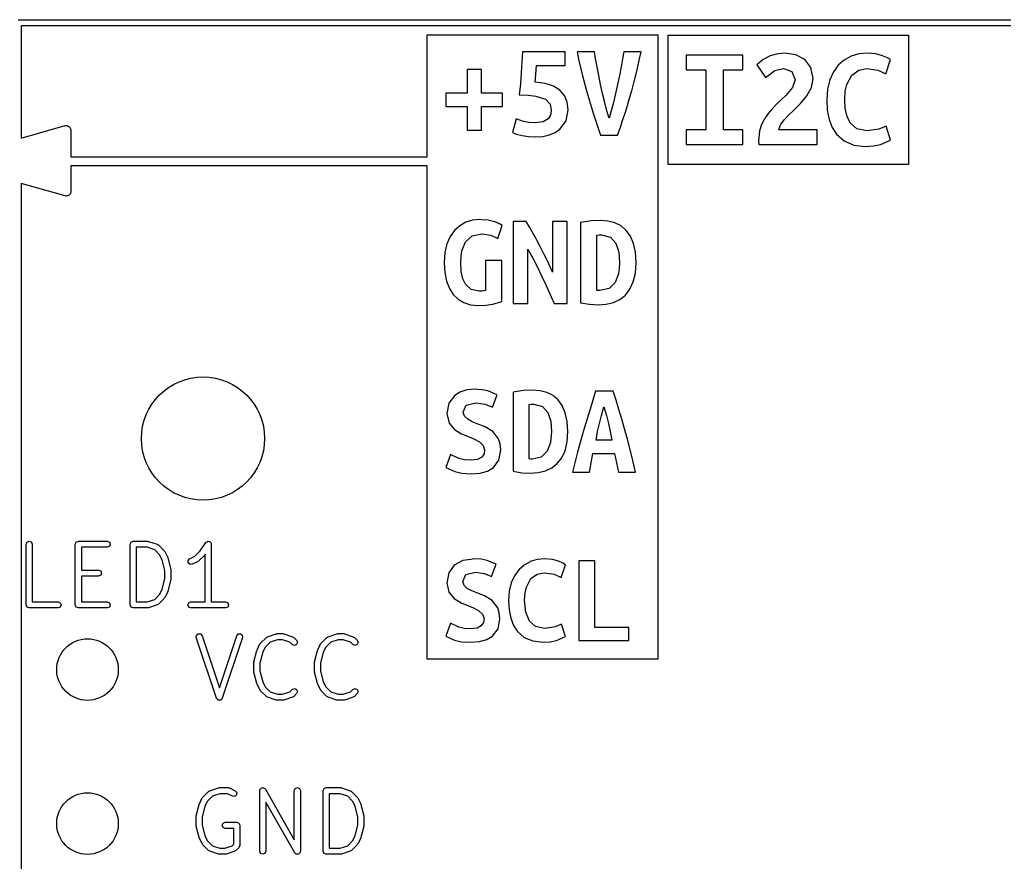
# Model space of a CAD drawing. Extents: x 51 to 109, y -109 to -51.2.
# Drawn here: x 64.29 to 80.52, y -90.81 to -76.91 of the extents above; entities that cross this region are included whole.
import ezdxf

# ---------------------------------------------------------------- set-up
doc = ezdxf.new("R2010")
doc.units = 0
doc.layers.add('BLACK', color=7, linetype='CONTINUOUS')

msp = doc.modelspace()

# ---------------------------------------------------------------- linework, layer by layer
at = {"layer": 'BLACK', "linetype": 'CONTINUOUS'}
for p, q in [((64.262, -76.912), (95.758, -76.912)), ((64.312, -77.012), (64.312, -78.8654)), ((94.7213, -77.012), (64.312, -77.012)), ((71.0082, -79.173), (71.0082, -77.1633)), ((71.0082, -77.1633), (71.286, -77.1633)), ((71.286, -77.1633), (74.534, -77.1633)), ((74.534, -77.1633), (74.8118, -77.1633)), ((74.8118, -77.1633), (74.8118, -87.4567)), ((74.9796, -79.2988), (74.9796, -77.1652)), ((74.9796, -77.1652), (75.2773, -77.1652)), ((75.2773, -77.1652), (78.6467, -77.1652)), ((78.6467, -77.1652), (78.9444, -77.1652)), ((78.9444, -77.1652), (78.9444, -79.2988)), ((72.5782, -77.4411), (72.5698, -77.6109)), ((73.2805, -77.4411), (72.5782, -77.4411)), ((73.2805, -77.6678), (73.2805, -77.4411)), ((73.7672, -77.4411), (73.4783, -77.4411)), ((73.4783, -77.4411), (73.5039, -77.5656)), ((73.7839, -77.5564), (73.7672, -77.4411)), ((74.2473, -77.4411), (74.2273, -77.5567)), ((74.534, -77.4411), (74.2473, -77.4411)), ((74.5043, -77.5823), (74.534, -77.4411)), ((73.5039, -77.5656), (73.5405, -77.7212)), ((73.8072, -77.6889), (73.7839, -77.5564)), ((74.2273, -77.5567), (74.2028, -77.69)), ((74.4684, -77.7389), (74.5043, -77.5823)), ((76.2131, -77.4962), (75.2773, -77.4962)), ((75.2773, -77.4962), (75.2773, -77.7391)), ((76.2131, -77.7391), (76.2131, -77.4962)), ((76.5444, -77.5712), (76.4417, -77.6581)), ((76.662, -77.5105), (76.5444, -77.5712)), ((76.7867, -77.4748), (76.662, -77.5105)), ((76.9108, -77.4629), (76.7867, -77.4748)), ((77.0846, -77.489), (76.9108, -77.4629)), ((77.2323, -77.5676), (77.0846, -77.489)), ((77.3347, -77.6998), (77.2323, -77.5676)), ((77.8812, -77.5772), (77.7835, -77.6641)), ((77.9955, -77.5141), (77.8812, -77.5772)), ((78.1238, -77.4757), (77.9955, -77.5141)), ((78.2634, -77.4629), (78.1238, -77.4757)), ((78.405, -77.476), (78.2634, -77.4629)), ((78.5158, -77.5057), (78.405, -77.476)), ((78.5955, -77.5414), (78.5158, -77.5057)), ((78.5682, -77.8034), (78.6444, -77.57)), ((78.6444, -77.57), (78.5955, -77.5414)), ((71.9003, -77.7345), (71.6647, -77.7345)), ((71.6647, -77.7345), (71.6647, -78.1212)), ((71.9003, -78.1212), (71.9003, -77.7345)), ((72.5698, -77.6109), (72.5582, -77.7867)), ((72.796, -77.8167), (72.8071, -77.6678)), ((72.8071, -77.6678), (73.2805, -77.6678)), ((73.5405, -77.7212), (73.5699, -77.8376)), ((73.8353, -77.8323), (73.8072, -77.6889)), ((74.2028, -77.69), (74.175, -77.8342)), ((74.4267, -77.9076), (74.4684, -77.7389)), ((75.2773, -77.7391), (75.5987, -77.7391)), ((75.5987, -77.7391), (75.5987, -78.7273)), ((75.894, -78.7273), (75.894, -77.7391)), ((75.894, -77.7391), (76.2131, -77.7391)), ((76.4417, -77.6581), (76.587, -77.8629)), ((76.587, -77.8629), (76.737, -77.751)), ((76.737, -77.751), (76.8822, -77.7176)), ((76.8822, -77.7176), (77.0203, -77.7665)), ((77.0203, -77.7665), (77.0751, -77.9058)), ((77.3728, -77.8843), (77.3347, -77.6998)), ((77.7835, -77.6641), (77.7041, -77.7739)), ((78.0074, -77.826), (78.124, -77.7427)), ((78.124, -77.7427), (78.2586, -77.7176)), ((78.2586, -77.7176), (78.436, -77.7427)), ((78.436, -77.7427), (78.5682, -77.8034)), ((72.5582, -77.7867), (72.5426, -77.9676)), ((72.7849, -77.9434), (72.796, -77.8167)), ((73.5699, -77.8376), (73.6018, -77.9587)), ((73.8661, -77.9801), (73.8353, -77.8323)), ((74.175, -77.8342), (74.145, -77.9823)), ((74.3795, -78.0845), (74.4267, -77.9076)), ((77.0751, -77.9058), (77.0311, -78.032)), ((77.3442, -78.0308), (77.3728, -77.8843)), ((77.6442, -77.9058), (77.6067, -78.0588)), ((77.7041, -77.7739), (77.6442, -77.9058)), ((77.924, -77.982), (78.0074, -77.826)), ((72.5426, -77.9676), (72.5226, -78.1523)), ((72.953, -77.9661), (72.7849, -77.9434)), ((73.0901, -78.0106), (72.953, -77.9661)), ((73.196, -78.0768), (73.0901, -78.0106)), ((73.2714, -78.1642), (73.196, -78.0768)), ((73.6018, -77.9587), (73.6361, -78.0845)), ((73.6361, -78.0845), (73.6724, -78.2128)), ((73.8995, -78.129), (73.8661, -77.9801)), ((74.145, -77.9823), (74.1128, -78.1312)), ((74.3451, -78.206), (74.3795, -78.0845)), ((77.0311, -78.032), (76.9191, -78.1606)), ((77.268, -78.1677), (77.3442, -78.0308)), ((77.6067, -78.0588), (77.5942, -78.232)), ((77.8919, -78.2249), (77.8999, -78.0915)), ((77.8999, -78.0915), (77.924, -77.982)), ((71.6647, -78.1212), (71.3158, -78.1212)), ((71.3158, -78.1212), (71.3158, -78.3457)), ((72.2493, -78.1212), (71.9003, -78.1212)), ((72.2493, -78.3457), (72.2493, -78.1212)), ((72.5226, -78.1523), (72.6754, -78.157)), ((72.6754, -78.157), (72.796, -78.1712)), ((72.796, -78.1712), (72.9571, -78.2246)), ((72.9571, -78.2246), (73.0327, -78.3068)), ((73.3165, -78.2723), (73.2714, -78.1642)), ((73.6724, -78.2128), (73.7102, -78.3414)), ((73.935, -78.2757), (73.8995, -78.129)), ((74.1128, -78.1312), (74.0784, -78.2779)), ((74.3084, -78.329), (74.3451, -78.206)), ((76.8489, -78.2287), (76.7739, -78.2999)), ((76.9191, -78.1606), (76.8489, -78.2287)), ((77.1608, -78.2963), (77.268, -78.1677)), ((77.5942, -78.232), (77.6045, -78.406)), ((77.9015, -78.38), (77.8919, -78.2249)), ((71.3158, -78.3457), (71.6647, -78.3457)), ((71.6647, -78.3457), (71.6647, -78.7324)), ((71.9003, -78.7324), (71.9003, -78.3457)), ((71.9003, -78.3457), (72.2493, -78.3457)), ((73.0327, -78.3068), (73.0516, -78.4124)), ((73.0516, -78.4124), (73.0405, -78.4857)), ((73.2983, -78.5779), (73.3316, -78.4012)), ((73.3316, -78.4012), (73.3165, -78.2723)), ((73.7102, -78.3414), (73.7494, -78.4701)), ((73.9714, -78.4137), (73.935, -78.2757)), ((74.0072, -78.5368), (73.9714, -78.4137)), ((74.0428, -78.4154), (74.0072, -78.5368)), ((74.0784, -78.2779), (74.0428, -78.4154)), ((74.2695, -78.4535), (74.3084, -78.329)), ((76.6989, -78.3755), (76.6286, -78.457)), ((76.7739, -78.2999), (76.6989, -78.3755)), ((76.968, -78.4832), (77.0394, -78.4154)), ((77.0394, -78.4154), (77.1608, -78.2963)), ((77.6045, -78.406), (77.6353, -78.5588)), ((77.9305, -78.509), (77.9015, -78.38)), ((72.4715, -78.5479), (72.4159, -78.7746)), ((72.596, -78.5924), (72.4715, -78.5479)), ((72.9993, -78.549), (72.9171, -78.5946)), ((73.0405, -78.4857), (72.9993, -78.549)), ((73.196, -78.7191), (73.2983, -78.5779)), ((73.7494, -78.4701), (73.8078, -78.6535)), ((74.1875, -78.6984), (74.229, -78.5773)), ((74.229, -78.5773), (74.2695, -78.4535)), ((76.5667, -78.5454), (76.5167, -78.6416)), ((76.6286, -78.457), (76.5667, -78.5454)), ((76.831, -78.6487), (76.8918, -78.5642)), ((76.8918, -78.5642), (76.968, -78.4832)), ((77.6353, -78.5588), (77.6866, -78.6905)), ((77.9788, -78.6118), (77.9305, -78.509)), ((64.312, -78.8654), (65.0354, -78.6588)), ((65.0354, -78.6588), (65.0613, -78.6561)), ((65.0613, -78.6561), (65.065, -78.6577)), ((65.065, -78.6577), (65.069, -78.657)), ((65.069, -78.657), (65.088, -78.668)), ((65.088, -78.668), (65.1081, -78.677)), ((65.1081, -78.677), (65.1099, -78.6806)), ((65.1099, -78.6806), (65.1134, -78.6827)), ((65.1134, -78.6827), (65.1209, -78.7033)), ((65.1209, -78.7033), (65.1306, -78.7231)), ((65.1306, -78.7231), (65.1296, -78.727)), ((65.1296, -78.727), (65.131, -78.7309)), ((65.131, -78.7309), (65.131, -79.173)), ((71.6647, -78.7324), (71.9003, -78.7324)), ((72.681, -78.6074), (72.596, -78.5924)), ((72.7849, -78.6124), (72.681, -78.6074)), ((72.9171, -78.5946), (72.7849, -78.6124)), ((73.1188, -78.7724), (73.196, -78.7191)), ((73.8078, -78.6535), (73.8628, -78.8169)), ((74.145, -78.8169), (74.1875, -78.6984)), ((75.5987, -78.7273), (75.2773, -78.7273)), ((75.2773, -78.7273), (75.2773, -78.9702)), ((76.2131, -78.7273), (75.894, -78.7273)), ((76.2131, -78.9702), (76.2131, -78.7273)), ((76.5167, -78.6416), (76.4837, -78.7463)), ((76.806, -78.7273), (76.831, -78.6487)), ((77.4394, -78.7273), (76.806, -78.7273)), ((77.4394, -78.9702), (77.4394, -78.7273)), ((77.6866, -78.6905), (77.7585, -78.8011)), ((78.0934, -78.7127), (77.9788, -78.6118)), ((78.2634, -78.7463), (78.0934, -78.7127)), ((78.4527, -78.7202), (78.2634, -78.7463)), ((78.5729, -78.6678), (78.4527, -78.7202)), ((78.6467, -78.8987), (78.5729, -78.6678)), ((72.4159, -78.7746), (72.4793, -78.7991)), ((72.4793, -78.7991), (72.5715, -78.8224)), ((72.5715, -78.8224), (72.6782, -78.8391)), ((72.6782, -78.8391), (72.7871, -78.8457)), ((72.7871, -78.8457), (72.9143, -78.8374)), ((72.9143, -78.8374), (73.0249, -78.8124)), ((73.0249, -78.8124), (73.1188, -78.7724)), ((73.8628, -78.8169), (74.145, -78.8169)), ((76.4727, -78.8606), (76.4715, -78.9107)), ((76.4837, -78.7463), (76.4727, -78.8606)), ((77.7585, -78.8011), (77.8845, -78.9122)), ((78.4789, -78.969), (78.6467, -78.8987)), ((75.2773, -78.9702), (76.2131, -78.9702)), ((76.4715, -78.9107), (76.4774, -78.9702)), ((76.4774, -78.9702), (77.4394, -78.9702)), ((77.8845, -78.9122), (78.0432, -78.9789)), ((78.0432, -78.9789), (78.2348, -79.0011)), ((78.2348, -79.0011), (78.3649, -78.9931)), ((78.3649, -78.9931), (78.4789, -78.969)), ((65.131, -79.173), (71.0082, -79.173)), ((71.0082, -79.323), (65.131, -79.323)), ((65.131, -79.323), (65.131, -79.7469)), ((71.0082, -87.4567), (71.0082, -79.323)), ((75.2773, -79.2988), (74.9796, -79.2988)), ((77.4394, -79.2988), (75.2773, -79.2988)), ((78.2348, -79.2988), (77.4394, -79.2988)), ((78.6467, -79.2988), (78.2348, -79.2988)), ((78.9444, -79.2988), (78.6467, -79.2988)), ((65.0354, -79.819), (64.312, -79.6123)), ((64.312, -79.6123), (64.312, -104.319)), ((65.0394, -79.8187), (65.0354, -79.819)), ((65.0429, -79.8207), (65.0394, -79.8187)), ((65.0646, -79.8169), (65.0429, -79.8207)), ((65.0865, -79.8154), (65.0646, -79.8169)), ((65.0895, -79.8125), (65.0865, -79.8154)), ((65.0935, -79.8118), (65.0895, -79.8125)), ((65.1076, -79.795), (65.0935, -79.8118)), ((65.1234, -79.7797), (65.1076, -79.795)), ((65.1238, -79.7756), (65.1234, -79.7797)), ((65.1264, -79.7725), (65.1238, -79.7756)), ((65.131, -79.7469), (65.1264, -79.7725)), ((71.5428, -80.3099), (71.4568, -80.3885)), ((71.6429, -80.2538), (71.5428, -80.3099)), ((71.7541, -80.2201), (71.6429, -80.2538)), ((71.8728, -80.2089), (71.7541, -80.2201)), ((71.9003, -80.2113), (71.8728, -80.2089)), ((72.0141, -80.221), (71.9003, -80.2113)), ((72.1225, -80.2483), (72.0141, -80.221)), ((72.198, -80.2812), (72.1225, -80.2483)), ((72.1728, -80.522), (72.2429, -80.3075)), ((72.2429, -80.3075), (72.198, -80.2812)), ((72.6392, -80.2396), (72.4225, -80.2396)), ((72.4225, -80.2396), (72.4225, -81.595)), ((72.7005, -80.34), (72.6392, -80.2396)), ((72.7618, -80.4487), (72.7005, -80.34)), ((73.3158, -80.2396), (73.0728, -80.2396)), ((73.0728, -80.2396), (73.0728, -81.0738)), ((73.3158, -81.595), (73.3158, -80.2396)), ((73.7078, -80.2308), (73.5348, -80.2571)), ((73.5348, -80.2571), (73.5348, -81.5797)), ((73.8589, -80.2243), (73.7078, -80.2308)), ((73.8628, -80.2246), (73.8589, -80.2243)), ((73.9867, -80.2341), (73.8628, -80.2246)), ((74.103, -80.2637), (73.9867, -80.2341)), ((74.2051, -80.3143), (74.103, -80.2637)), ((74.2902, -80.3874), (74.2051, -80.3143)), ((71.3862, -80.4889), (71.332, -80.6107)), ((71.4568, -80.3885), (71.3862, -80.4889)), ((71.6397, -80.5757), (71.748, -80.4783)), ((71.748, -80.4783), (71.9101, -80.4432)), ((71.9101, -80.4432), (72.0546, -80.4673)), ((72.0546, -80.4673), (72.1728, -80.522)), ((72.7871, -80.4956), (72.7618, -80.4487)), ((72.8223, -80.5612), (72.7871, -80.4956)), ((73.8041, -80.4651), (73.8435, -80.4596)), ((73.8041, -81.376), (73.8041, -80.4651)), ((73.8435, -80.4596), (73.883, -80.4585)), ((73.883, -80.4585), (74.0297, -80.4969)), ((74.0297, -80.4969), (74.1194, -80.5987)), ((74.3584, -80.4832), (74.2902, -80.3874)), ((74.4096, -80.602), (74.3584, -80.4832)), ((71.332, -80.6107), (71.2975, -80.7533)), ((71.5783, -80.7246), (71.6397, -80.5757)), ((72.8812, -80.6731), (72.8223, -80.5612)), ((72.937, -80.7832), (72.8812, -80.6731)), ((74.1194, -80.5987), (74.1654, -80.7454)), ((74.4416, -80.7457), (74.4096, -80.602)), ((71.2975, -80.7533), (71.286, -80.9162)), ((71.5597, -80.9162), (71.5644, -80.8157)), ((71.5644, -80.8157), (71.5783, -80.7246)), ((72.6655, -81.595), (72.6655, -80.695)), ((72.6655, -80.695), (72.7469, -80.8453)), ((72.7469, -80.8453), (72.8246, -80.9953)), ((72.9885, -80.8899), (72.937, -80.7832)), ((74.1654, -80.7454), (74.1786, -80.9162)), ((74.4523, -80.9162), (74.4416, -80.7457)), ((71.286, -80.9162), (71.2959, -81.0807)), ((71.5682, -81.064), (71.5597, -80.9162)), ((72.2363, -80.8855), (71.967, -80.8855)), ((71.967, -80.8855), (71.967, -81.3804)), ((72.2363, -81.5621), (72.2363, -80.8855)), ((72.8246, -80.9953), (72.8987, -81.145)), ((73.0342, -80.9884), (72.9885, -80.8899)), ((73.0728, -81.0738), (73.0342, -80.9884)), ((74.1744, -81.0128), (74.1621, -81.1012)), ((74.1786, -80.9162), (74.1744, -81.0128)), ((74.4405, -81.0905), (74.4523, -80.9162)), ((71.2959, -81.0807), (71.3254, -81.2238)), ((71.5938, -81.1833), (71.5682, -81.064)), ((72.8987, -81.145), (72.9691, -81.2948)), ((74.1621, -81.1012), (74.1074, -81.2468)), ((74.4052, -81.237), (74.4405, -81.0905)), ((71.3254, -81.2238), (71.3731, -81.3454)), ((71.6364, -81.2742), (71.5938, -81.1833)), ((71.7311, -81.3604), (71.6364, -81.2742)), ((72.9691, -81.2948), (73.0359, -81.4447)), ((74.1074, -81.2468), (74.0067, -81.3432)), ((74.3491, -81.3571), (74.4052, -81.237)), ((71.3731, -81.3454), (71.4371, -81.445)), ((71.4371, -81.445), (71.5168, -81.5227)), ((71.8619, -81.3892), (71.7311, -81.3604)), ((71.9145, -81.387), (71.8619, -81.3892)), ((71.967, -81.3804), (71.9145, -81.387)), ((73.0359, -81.4447), (73.0991, -81.595)), ((73.8282, -81.3782), (73.8041, -81.376)), ((73.8523, -81.3782), (73.8282, -81.3782)), ((74.0067, -81.3432), (73.8523, -81.3782)), ((74.1838, -81.5246), (74.2749, -81.4526)), ((74.2749, -81.4526), (74.3491, -81.3571)), ((71.5168, -81.5227), (71.6112, -81.5786)), ((71.6112, -81.5786), (71.7193, -81.6122)), ((71.7193, -81.6122), (71.84, -81.6234)), ((71.84, -81.6234), (71.9738, -81.618)), ((71.9738, -81.618), (72.0863, -81.6015)), ((72.0863, -81.6015), (72.2363, -81.5621)), ((72.4225, -81.595), (72.6655, -81.595)), ((73.0991, -81.595), (73.3158, -81.595)), ((73.5348, -81.5797), (73.6826, -81.6048)), ((73.6826, -81.6048), (73.8238, -81.6125)), ((73.8238, -81.6125), (73.956, -81.6029)), ((73.956, -81.6029), (74.0767, -81.5742)), ((74.0767, -81.5742), (74.1838, -81.5246)), ((71.4545, -83.113), (71.3631, -83.2392)), ((71.546, -83.0542), (71.4545, -83.113)), ((71.6579, -83.019), (71.546, -83.0542)), ((71.7901, -83.0072), (71.6579, -83.019)), ((71.84, -83.0103), (71.7901, -83.0072)), ((71.9052, -83.0142), (71.84, -83.0103)), ((72.0048, -83.0353), (71.9052, -83.0142)), ((72.1591, -83.0979), (72.0048, -83.0353)), ((72.0814, -83.3028), (72.1591, -83.0979)), ((72.5928, -83.0288), (72.4223, -83.0547)), ((72.4223, -83.0547), (72.4223, -84.358)), ((72.7417, -83.0223), (72.5928, -83.0288)), ((72.8676, -83.032), (72.7417, -83.0223)), ((72.9822, -83.0612), (72.8676, -83.032)), ((73.0828, -83.1111), (72.9822, -83.0612)), ((73.0991, -83.125), (73.0828, -83.1111)), ((73.1667, -83.1831), (73.0991, -83.125)), ((73.7839, -83.0374), (73.7381, -83.1852)), ((73.8238, -83.0374), (73.7839, -83.0374)), ((74.073, -83.0374), (73.8238, -83.0374)), ((74.1204, -83.1864), (74.073, -83.0374)), ((71.3631, -83.2392), (71.3326, -83.4064)), ((71.598, -83.3827), (71.6509, -83.2678)), ((71.6509, -83.2678), (71.8095, -83.2295)), ((71.8095, -83.2295), (71.9616, -83.2511)), ((71.9616, -83.2511), (72.0814, -83.3028)), ((72.6877, -83.2597), (72.7265, -83.2543)), ((72.6877, -84.1573), (72.6877, -83.2597)), ((72.7265, -83.2543), (72.7654, -83.2532)), ((72.7654, -83.2532), (72.91, -83.291)), ((72.91, -83.291), (72.9984, -83.3913)), ((73.2339, -83.2775), (73.1667, -83.1831)), ((73.2843, -83.3946), (73.2339, -83.2775)), ((73.7381, -83.1852), (73.6916, -83.3371)), ((74.1677, -83.3398), (74.1204, -83.1864)), ((71.3326, -83.4064), (71.3672, -83.565)), ((71.6196, -83.4507), (71.598, -83.3827)), ((71.6746, -83.5024), (71.6196, -83.4507)), ((72.9984, -83.3913), (73.0437, -83.5359)), ((73.3159, -83.5362), (73.2843, -83.3946)), ((73.6916, -83.3371), (73.6443, -83.4932)), ((73.8475, -83.5736), (73.882, -83.4399)), ((73.882, -83.4399), (73.922, -83.2964)), ((73.922, -83.2964), (73.9619, -83.4399)), ((73.9619, -83.4399), (73.9964, -83.5736)), ((74.2148, -83.4977), (74.1677, -83.3398)), ((71.3672, -83.565), (71.4545, -83.6718)), ((71.7502, -83.5424), (71.6746, -83.5024)), ((71.8332, -83.5747), (71.7502, -83.5424)), ((71.9638, -83.6276), (71.8332, -83.5747)), ((73.0437, -83.5359), (73.0567, -83.7042)), ((73.3264, -83.7042), (73.3159, -83.5362)), ((73.6443, -83.4932), (73.5961, -83.6535)), ((73.8173, -83.7064), (73.8475, -83.5736)), ((73.9964, -83.5736), (74.0255, -83.7064)), ((74.2618, -83.66), (74.2148, -83.4977)), ((71.4545, -83.6718), (71.5721, -83.743)), ((71.5721, -83.743), (71.6973, -83.7927)), ((72.0889, -83.7053), (71.9638, -83.6276)), ((72.1828, -83.8261), (72.0889, -83.7053)), ((73.0567, -83.7042), (73.0405, -83.8865)), ((73.3148, -83.876), (73.3264, -83.7042)), ((73.5961, -83.6535), (73.5574, -83.7862)), ((73.7903, -83.8444), (73.8173, -83.7064)), ((74.0255, -83.7064), (74.0514, -83.8444)), ((74.3084, -83.8279), (74.2618, -83.66)), ((71.6973, -83.7927), (71.7879, -83.8304)), ((71.7879, -83.8304), (71.8699, -83.8757)), ((71.8699, -83.8757), (71.9303, -83.9329)), ((71.9303, -83.9329), (71.9541, -84.0063)), ((72.2103, -83.9078), (72.1828, -83.8261)), ((72.2195, -84.0084), (72.2103, -83.9078)), ((73.0405, -83.8865), (72.9866, -84.03)), ((73.28, -84.0203), (73.3148, -83.876)), ((73.5188, -83.9245), (73.4804, -84.0684)), ((73.5574, -83.7862), (73.5188, -83.9245)), ((74.0514, -83.8444), (73.7903, -83.8444)), ((74.3543, -84.0028), (74.3084, -83.8279)), ((71.3909, -84.084), (71.3132, -84.2997)), ((71.5301, -84.1487), (71.3909, -84.084)), ((71.9444, -84.0699), (71.9088, -84.126)), ((71.9541, -84.0063), (71.9444, -84.0699)), ((72.189, -84.1749), (72.2195, -84.0084)), ((72.9866, -84.03), (72.8873, -84.125)), ((73.2247, -84.1387), (73.28, -84.0203)), ((73.4804, -84.0684), (73.4421, -84.218)), ((73.6803, -84.3731), (73.7407, -84.0645)), ((73.7407, -84.0645), (74.0967, -84.0645)), ((74.0967, -84.0645), (74.1593, -84.3731)), ((74.3996, -84.1845), (74.3543, -84.0028)), ((71.6199, -84.1714), (71.5301, -84.1487)), ((71.7275, -84.1789), (71.6199, -84.1714)), ((71.8386, -84.1649), (71.7275, -84.1789)), ((71.9088, -84.126), (71.8386, -84.1649)), ((72.0976, -84.2987), (72.189, -84.1749)), ((72.7114, -84.1595), (72.6877, -84.1573)), ((72.7352, -84.1595), (72.7114, -84.1595)), ((72.8873, -84.125), (72.7352, -84.1595)), ((73.0618, -84.3038), (73.1516, -84.2328)), ((73.1516, -84.2328), (73.2247, -84.1387)), ((73.4421, -84.218), (73.4041, -84.3731)), ((74.4441, -84.3731), (74.3996, -84.1845)), ((71.3132, -84.2997), (71.4621, -84.3655)), ((71.4621, -84.3655), (71.5781, -84.3923)), ((71.5781, -84.3923), (71.7275, -84.4012)), ((71.7275, -84.4012), (71.8789, -84.3898)), ((71.8789, -84.3898), (72.0023, -84.3556)), ((72.0023, -84.3556), (72.0976, -84.2987)), ((72.4223, -84.358), (72.568, -84.3828)), ((72.568, -84.3828), (72.7071, -84.3904)), ((72.7071, -84.3904), (72.8374, -84.3809)), ((72.8374, -84.3809), (72.9564, -84.3526)), ((72.9564, -84.3526), (73.0618, -84.3038)), ((73.4041, -84.3731), (73.6803, -84.3731)), ((74.1593, -84.3731), (74.4441, -84.3731)), ((64.3948, -85.5634), (64.4094, -85.5281)), ((64.3948, -86.5634), (64.3948, -85.5634)), ((64.4094, -85.5281), (64.4448, -85.5134)), ((64.4448, -85.5134), (64.4801, -85.5281)), ((64.4801, -85.5281), (64.4948, -85.5634)), ((64.4948, -85.5634), (64.4948, -86.5134)), ((65.2043, -85.5634), (65.2189, -85.5281)), ((65.2043, -86.5634), (65.2043, -85.5634)), ((65.2189, -85.5281), (65.2543, -85.5134)), ((65.2543, -85.5134), (65.7305, -85.5134)), ((65.7305, -85.5134), (65.7658, -85.5281)), ((65.7658, -85.5281), (65.7805, -85.5634)), ((65.7805, -85.5634), (65.7658, -85.5988)), ((66.109, -85.5634), (66.1237, -85.5281)), ((66.109, -86.5634), (66.109, -85.5634)), ((66.1237, -85.5281), (66.159, -85.5134)), ((66.159, -85.5134), (66.3971, -85.5134)), ((66.3971, -85.5134), (66.4047, -85.5166)), ((66.4047, -85.5166), (66.413, -85.516)), ((66.413, -85.516), (66.5558, -85.5636)), ((66.5558, -85.5636), (66.5646, -85.5712)), ((67.263, -85.6744), (67.3555, -85.5357)), ((67.3555, -85.5357), (67.3598, -85.5328)), ((67.3598, -85.5328), (67.3618, -85.5281)), ((67.3618, -85.5281), (67.3752, -85.5225)), ((67.3752, -85.5225), (67.3873, -85.5144)), ((67.3873, -85.5144), (67.3924, -85.5154)), ((67.3924, -85.5154), (67.3971, -85.5134)), ((67.3971, -85.5134), (67.4106, -85.519)), ((67.4106, -85.519), (67.4249, -85.5218)), ((67.4249, -85.5218), (67.4277, -85.5261)), ((67.4277, -85.5261), (67.4325, -85.5281)), ((67.4325, -85.5281), (67.4381, -85.5415)), ((67.4381, -85.5415), (67.4462, -85.5536)), ((67.4462, -85.5536), (67.4452, -85.5587)), ((67.4452, -85.5587), (67.4471, -85.5634)), ((67.4471, -85.5634), (67.4471, -86.5134)), ((65.7305, -85.6134), (65.3043, -85.6134)), ((65.3043, -85.6134), (65.3043, -85.9896)), ((65.7658, -85.5988), (65.7305, -85.6134)), ((66.389, -85.6134), (66.209, -85.6134)), ((66.209, -85.6134), (66.209, -86.5134)), ((66.513, -85.6547), (66.389, -85.6134)), ((66.5941, -85.7359), (66.513, -85.6547)), ((66.5646, -85.5712), (66.5754, -85.5757)), ((66.5754, -85.5757), (66.6706, -85.6709)), ((66.6706, -85.6709), (66.6737, -85.6785)), ((66.6737, -85.6785), (66.68, -85.6839)), ((66.68, -85.6839), (66.7276, -85.7792)), ((67.177, -85.7604), (67.263, -85.6744)), ((66.6357, -85.819), (66.5941, -85.7359)), ((66.6805, -85.9981), (66.6357, -85.819)), ((66.7276, -85.7792), (66.728, -85.7848)), ((66.728, -85.7848), (66.7314, -85.7894)), ((66.7314, -85.7894), (66.779, -85.9799)), ((67.064, -85.8333), (67.0891, -85.8044)), ((67.0667, -85.8715), (67.064, -85.8333)), ((67.0956, -85.8966), (67.0667, -85.8715)), ((67.0891, -85.8044), (67.177, -85.7604)), ((67.229, -85.8462), (67.1338, -85.8939)), ((67.2344, -85.84), (67.229, -85.8462)), ((67.242, -85.8369), (67.2344, -85.84)), ((67.3373, -85.7416), (67.242, -85.8369)), ((67.3392, -85.7369), (67.3373, -85.7416)), ((67.3435, -85.734), (67.3392, -85.7369)), ((67.3471, -85.7286), (67.3435, -85.734)), ((67.3471, -86.5134), (67.3471, -85.7286)), ((71.594, -85.831), (71.4513, -85.9092)), ((71.7275, -85.8125), (71.594, -85.831)), ((71.782, -85.805), (71.7275, -85.8125)), ((71.8955, -85.8119), (71.782, -85.805)), ((71.9936, -85.8326), (71.8955, -85.8119)), ((72.1457, -85.8943), (71.9936, -85.8326)), ((72.7061, -85.8507), (72.604, -85.9071)), ((72.7071, -85.8504), (72.7061, -85.8507)), ((72.8207, -85.8164), (72.7071, -85.8504)), ((72.9453, -85.805), (72.8207, -85.8164)), ((73.0719, -85.8167), (72.9453, -85.805)), ((73.1708, -85.8432), (73.0719, -85.8167)), ((73.242, -85.8752), (73.1708, -85.8432)), ((73.2856, -85.9007), (73.242, -85.8752)), ((73.7684, -85.8347), (73.5047, -85.8347)), ((73.5047, -85.8347), (73.5047, -87.1512)), ((73.7684, -86.9343), (73.7684, -85.8347)), ((65.3043, -85.9896), (65.5876, -85.9896)), ((65.5876, -85.9896), (65.623, -86.0043)), ((65.623, -86.0043), (65.6376, -86.0396)), ((65.6376, -86.0396), (65.623, -86.075)), ((66.6805, -86.1287), (66.6805, -85.9981)), ((66.779, -85.9799), (66.778, -85.9861)), ((66.778, -85.9861), (66.7805, -85.992)), ((66.7805, -85.992), (66.7805, -86.1348)), ((67.1338, -85.8939), (67.0956, -85.8966)), ((71.3612, -86.0336), (71.3311, -86.1984)), ((71.4513, -85.9092), (71.3612, -86.0336)), ((71.6448, -86.0618), (71.8011, -86.024)), ((71.8011, -86.024), (71.9511, -86.0453)), ((71.9511, -86.0453), (72.0691, -86.0963)), ((72.0691, -86.0963), (72.1457, -85.8943)), ((72.5168, -85.9847), (72.4458, -86.0828)), ((72.604, -85.9071), (72.5168, -85.9847)), ((72.8209, -86.0549), (72.9411, -86.0325)), ((72.9411, -86.0325), (73.0995, -86.0549)), ((73.2176, -86.1091), (73.2856, -85.9007)), ((65.5876, -86.0896), (65.3043, -86.0896)), ((65.3043, -86.0896), (65.3043, -86.5134)), ((65.623, -86.075), (65.5876, -86.0896)), ((66.6357, -86.3079), (66.6805, -86.1287)), ((66.779, -86.147), (66.7314, -86.3374)), ((66.7805, -86.1348), (66.778, -86.1407)), ((66.778, -86.1407), (66.779, -86.147)), ((71.3311, -86.1984), (71.3651, -86.3547)), ((71.5927, -86.175), (71.6448, -86.0618)), ((71.614, -86.242), (71.5927, -86.175)), ((72.3924, -86.2005), (72.3589, -86.3372)), ((72.4458, -86.0828), (72.3924, -86.2005)), ((72.6423, -86.2686), (72.7167, -86.1293)), ((72.7167, -86.1293), (72.8209, -86.0549)), ((73.0995, -86.0549), (73.2176, -86.1091)), ((66.5941, -86.3909), (66.6357, -86.3079)), ((66.7276, -86.3477), (66.68, -86.4429)), ((66.728, -86.342), (66.7276, -86.3477)), ((66.7314, -86.3374), (66.728, -86.342)), ((71.3651, -86.3547), (71.4513, -86.46)), ((71.6682, -86.2931), (71.614, -86.242)), ((71.7426, -86.3324), (71.6682, -86.2931)), ((71.8245, -86.3643), (71.7426, -86.3324)), ((71.9532, -86.4164), (71.8245, -86.3643)), ((72.3589, -86.3372), (72.3477, -86.4919)), ((72.6136, -86.4855), (72.6207, -86.3664)), ((72.6207, -86.3664), (72.6423, -86.2686)), ((64.4948, -86.5134), (64.921, -86.5134)), ((64.921, -86.5134), (64.9563, -86.5281)), ((64.9563, -86.5281), (64.971, -86.5634)), ((65.3043, -86.5134), (65.7305, -86.5134)), ((65.7305, -86.5134), (65.7658, -86.5281)), ((65.7658, -86.5281), (65.7805, -86.5634)), ((66.209, -86.5134), (66.389, -86.5134)), ((66.389, -86.5134), (66.513, -86.4721)), ((66.513, -86.4721), (66.5941, -86.3909)), ((66.6706, -86.4559), (66.5754, -86.5512)), ((66.6737, -86.4483), (66.6706, -86.4559)), ((66.68, -86.4429), (66.6737, -86.4483)), ((67.0614, -86.5634), (67.0761, -86.5281)), ((67.0761, -86.5281), (67.1114, -86.5134)), ((67.1114, -86.5134), (67.3471, -86.5134)), ((67.4471, -86.5134), (67.6829, -86.5134)), ((67.6829, -86.5134), (67.7182, -86.5281)), ((67.7182, -86.5281), (67.7329, -86.5634)), ((71.4513, -86.46), (71.5672, -86.5302)), ((71.5672, -86.5302), (71.6905, -86.5791)), ((72.0766, -86.493), (71.9532, -86.4164)), ((72.1691, -86.6121), (72.0766, -86.493)), ((72.3477, -86.4919), (72.3569, -86.6473)), ((72.633, -86.6847), (72.6136, -86.4855)), ((64.4094, -86.5988), (64.3948, -86.5634)), ((64.4448, -86.6134), (64.4094, -86.5988)), ((64.921, -86.6134), (64.4448, -86.6134)), ((64.9563, -86.5988), (64.921, -86.6134)), ((64.971, -86.5634), (64.9563, -86.5988)), ((65.2189, -86.5988), (65.2043, -86.5634)), ((65.2543, -86.6134), (65.2189, -86.5988)), ((65.7305, -86.6134), (65.2543, -86.6134)), ((65.7658, -86.5988), (65.7305, -86.6134)), ((65.7805, -86.5634), (65.7658, -86.5988)), ((66.1237, -86.5988), (66.109, -86.5634)), ((66.159, -86.6134), (66.1237, -86.5988)), ((66.3971, -86.6134), (66.159, -86.6134)), ((66.4047, -86.6103), (66.3971, -86.6134)), ((66.413, -86.6109), (66.4047, -86.6103)), ((66.5558, -86.5632), (66.413, -86.6109)), ((66.5646, -86.5556), (66.5558, -86.5632)), ((66.5754, -86.5512), (66.5646, -86.5556)), ((67.0761, -86.5988), (67.0614, -86.5634)), ((67.1114, -86.6134), (67.0761, -86.5988)), ((67.3971, -86.6134), (67.1114, -86.6134)), ((67.6829, -86.6134), (67.3971, -86.6134)), ((67.7182, -86.5988), (67.6829, -86.6134)), ((67.7329, -86.5634), (67.7182, -86.5988)), ((71.6905, -86.5791), (71.7799, -86.6163)), ((71.7799, -86.6163), (71.8607, -86.661)), ((71.8607, -86.661), (71.9202, -86.7174)), ((72.1962, -86.6926), (72.1691, -86.6121)), ((72.2052, -86.7918), (72.1962, -86.6926)), ((72.3569, -86.6473), (72.3844, -86.7838)), ((72.6912, -86.8311), (72.633, -86.6847)), ((71.9341, -86.8524), (71.899, -86.9077)), ((71.9202, -86.7174), (71.9436, -86.7897)), ((71.9436, -86.7897), (71.9341, -86.8524)), ((72.1752, -86.9558), (72.2052, -86.7918)), ((72.3844, -86.7838), (72.4303, -86.9015)), ((72.7935, -86.9213), (72.6912, -86.8311)), ((71.3885, -86.8662), (71.312, -87.0789)), ((71.5257, -86.93), (71.3885, -86.8662)), ((71.6142, -86.9524), (71.5257, -86.93)), ((71.7203, -86.9598), (71.6142, -86.9524)), ((71.8298, -86.946), (71.7203, -86.9598)), ((71.899, -86.9077), (71.8298, -86.946)), ((72.0851, -87.0779), (72.1752, -86.9558)), ((72.4303, -86.9015), (72.4945, -87.0002)), ((72.4945, -87.0002), (72.607, -87.0995)), ((72.9453, -86.9513), (72.7935, -86.9213)), ((73.1144, -86.9279), (72.9453, -86.9513)), ((73.2218, -86.8811), (73.1144, -86.9279)), ((73.2878, -87.0874), (73.2218, -86.8811)), ((74.1593, -86.9343), (73.7684, -86.9343)), ((74.332, -86.9343), (74.1593, -86.9343)), ((74.332, -87.1512), (74.332, -86.9343)), ((67.1992, -87.1032), (67.2019, -87.0651)), ((67.5326, -88.1032), (67.1992, -87.1032)), ((67.2019, -87.0651), (67.2309, -87.04)), ((67.2309, -87.04), (67.269, -87.0427)), ((67.269, -87.0427), (67.2941, -87.0716)), ((67.2941, -87.0716), (67.58, -87.9293)), ((67.58, -87.9293), (67.8659, -87.0716)), ((67.9608, -87.1032), (67.6274, -88.1032)), ((67.8659, -87.0716), (67.891, -87.0427)), ((67.891, -87.0427), (67.9291, -87.04)), ((67.9291, -87.04), (67.9581, -87.0651)), ((67.9581, -87.0651), (67.9608, -87.1032)), ((68.2589, -87.1949), (68.3542, -87.0997)), ((68.4165, -87.1787), (68.3354, -87.2599)), ((68.3542, -87.0997), (68.3649, -87.0952)), ((68.3649, -87.0952), (68.3737, -87.0876)), ((68.3737, -87.0876), (68.5166, -87.04)), ((68.5405, -87.1374), (68.4165, -87.1787)), ((68.5166, -87.04), (68.5248, -87.0406)), ((68.5248, -87.0406), (68.5324, -87.0374)), ((68.5324, -87.0374), (68.6276, -87.0374)), ((68.6195, -87.1374), (68.5405, -87.1374)), ((68.7435, -87.1787), (68.6195, -87.1374)), ((68.6276, -87.0374), (68.6352, -87.0406)), ((68.6352, -87.0406), (68.6434, -87.04)), ((68.6434, -87.04), (68.7863, -87.0876)), ((68.7827, -87.218), (68.7435, -87.1787)), ((68.7863, -87.0876), (68.7951, -87.0952)), ((68.7951, -87.0952), (68.8058, -87.0997)), ((68.8058, -87.0997), (68.8534, -87.1473)), ((68.8534, -87.1473), (68.8681, -87.1827)), ((68.8681, -87.1827), (68.8534, -87.218)), ((69.2589, -87.1949), (69.3542, -87.0997)), ((69.4165, -87.1787), (69.3354, -87.2599)), ((69.3542, -87.0997), (69.3649, -87.0952)), ((69.3649, -87.0952), (69.3737, -87.0876)), ((69.3737, -87.0876), (69.5166, -87.04)), ((69.5405, -87.1374), (69.4165, -87.1787)), ((69.5166, -87.04), (69.5248, -87.0406)), ((69.5248, -87.0406), (69.5324, -87.0374)), ((69.5324, -87.0374), (69.6276, -87.0374)), ((69.6195, -87.1374), (69.5405, -87.1374)), ((69.7435, -87.1787), (69.6195, -87.1374)), ((69.6276, -87.0374), (69.6352, -87.0406)), ((69.6352, -87.0406), (69.6434, -87.04)), ((69.6434, -87.04), (69.7863, -87.0876)), ((69.7827, -87.218), (69.7435, -87.1787)), ((69.7863, -87.0876), (69.7951, -87.0952)), ((69.7951, -87.0952), (69.8058, -87.0997)), ((69.8058, -87.0997), (69.8534, -87.1473)), ((69.8534, -87.1473), (69.8681, -87.1827)), ((69.8681, -87.1827), (69.8534, -87.218)), ((71.312, -87.0789), (71.4587, -87.1438)), ((71.4587, -87.1438), (71.573, -87.1701)), ((71.573, -87.1701), (71.7203, -87.1789)), ((71.7203, -87.1789), (71.8695, -87.1677)), ((71.8695, -87.1677), (71.9911, -87.134)), ((71.9911, -87.134), (72.0851, -87.0779)), ((72.607, -87.0995), (72.7487, -87.159)), ((72.7487, -87.159), (72.9198, -87.1789)), ((72.9198, -87.1789), (73.036, -87.1717)), ((73.036, -87.1717), (73.1378, -87.1502)), ((73.1378, -87.1502), (73.2878, -87.0874)), ((73.5047, -87.1512), (74.332, -87.1512)), ((68.1505, -87.5039), (68.1982, -87.3134)), ((68.1982, -87.3134), (68.2015, -87.3088)), ((68.2015, -87.3088), (68.2019, -87.3032)), ((68.2019, -87.3032), (68.2496, -87.2079)), ((68.2938, -87.343), (68.249, -87.5221)), ((68.2496, -87.2079), (68.2558, -87.2025)), ((68.2558, -87.2025), (68.2589, -87.1949)), ((68.3354, -87.2599), (68.2938, -87.343)), ((68.8181, -87.2327), (68.7827, -87.218)), ((68.8534, -87.218), (68.8181, -87.2327)), ((69.1505, -87.5039), (69.1982, -87.3134)), ((69.1982, -87.3134), (69.2015, -87.3088)), ((69.2015, -87.3088), (69.2019, -87.3032)), ((69.2019, -87.3032), (69.2496, -87.2079)), ((69.2938, -87.343), (69.249, -87.5221)), ((69.2496, -87.2079), (69.2558, -87.2025)), ((69.2558, -87.2025), (69.2589, -87.1949)), ((69.3354, -87.2599), (69.2938, -87.343)), ((69.8181, -87.2327), (69.7827, -87.218)), ((69.8534, -87.218), (69.8181, -87.2327)), ((68.149, -87.516), (68.1515, -87.5101)), ((68.1515, -87.5101), (68.1505, -87.5039)), ((69.149, -87.516), (69.1515, -87.5101)), ((69.1515, -87.5101), (69.1505, -87.5039)), ((71.286, -87.4567), (71.0082, -87.4567)), ((71.7203, -87.4567), (71.286, -87.4567)), ((72.9198, -87.4567), (71.7203, -87.4567)), ((74.332, -87.4567), (72.9198, -87.4567)), ((74.534, -87.4567), (74.332, -87.4567)), ((74.8118, -87.4567), (74.534, -87.4567)), ((68.149, -87.6588), (68.149, -87.516)), ((68.1515, -87.6647), (68.149, -87.6588)), ((68.1505, -87.671), (68.1515, -87.6647)), ((68.1982, -87.8614), (68.1505, -87.671)), ((68.249, -87.5221), (68.249, -87.6527)), ((68.249, -87.6527), (68.2938, -87.8319)), ((69.149, -87.6588), (69.149, -87.516)), ((69.1515, -87.6647), (69.149, -87.6588)), ((69.1505, -87.671), (69.1515, -87.6647)), ((69.1982, -87.8614), (69.1505, -87.671)), ((69.249, -87.5221), (69.249, -87.6527)), ((69.249, -87.6527), (69.2938, -87.8319)), ((68.2938, -87.8319), (68.3354, -87.9149)), ((69.2938, -87.8319), (69.3354, -87.9149)), ((68.2015, -87.866), (68.1982, -87.8614)), ((68.2019, -87.8717), (68.2015, -87.866)), ((68.2496, -87.9669), (68.2019, -87.8717)), ((68.2558, -87.9723), (68.2496, -87.9669)), ((68.2589, -87.9799), (68.2558, -87.9723)), ((68.3542, -88.0752), (68.2589, -87.9799)), ((68.3354, -87.9149), (68.4165, -87.9961)), ((68.4165, -87.9961), (68.5405, -88.0374)), ((68.6195, -88.0374), (68.7435, -87.9961)), ((68.7435, -87.9961), (68.7827, -87.9568)), ((68.7827, -87.9568), (68.8181, -87.9422)), ((68.8181, -87.9422), (68.8534, -87.9568)), ((68.8534, -87.9568), (68.8681, -87.9922)), ((68.8681, -87.9922), (68.8535, -88.0275)), ((69.2015, -87.866), (69.1982, -87.8614)), ((69.2019, -87.8717), (69.2015, -87.866)), ((69.2496, -87.9669), (69.2019, -87.8717)), ((69.2558, -87.9723), (69.2496, -87.9669)), ((69.2589, -87.9799), (69.2558, -87.9723)), ((69.3542, -88.0752), (69.2589, -87.9799)), ((69.3354, -87.9149), (69.4165, -87.9961)), ((69.4165, -87.9961), (69.5405, -88.0374)), ((69.6195, -88.0374), (69.7435, -87.9961)), ((69.7435, -87.9961), (69.7827, -87.9568)), ((69.7827, -87.9568), (69.8181, -87.9422)), ((69.8181, -87.9422), (69.8534, -87.9568)), ((69.8534, -87.9568), (69.8681, -87.9922)), ((69.8681, -87.9922), (69.8535, -88.0275)), ((67.535, -88.1061), (67.5326, -88.1032)), ((67.5353, -88.1098), (67.535, -88.1061)), ((67.5473, -88.1202), (67.5353, -88.1098)), ((67.5576, -88.1321), (67.5473, -88.1202)), ((67.5614, -88.1324), (67.5576, -88.1321)), ((67.5642, -88.1349), (67.5614, -88.1324)), ((67.58, -88.1337), (67.5642, -88.1349)), ((67.5958, -88.1349), (67.58, -88.1337)), ((67.5986, -88.1324), (67.5958, -88.1349)), ((67.6024, -88.1321), (67.5986, -88.1324)), ((67.6127, -88.1202), (67.6024, -88.1321)), ((67.6247, -88.1098), (67.6127, -88.1202)), ((67.625, -88.1061), (67.6247, -88.1098)), ((67.6274, -88.1032), (67.625, -88.1061)), ((68.3649, -88.0796), (68.3542, -88.0752)), ((68.3737, -88.0872), (68.3649, -88.0796)), ((68.5166, -88.1349), (68.3737, -88.0872)), ((68.5248, -88.1343), (68.5166, -88.1349)), ((68.5324, -88.1374), (68.5248, -88.1343)), ((68.6276, -88.1374), (68.5324, -88.1374)), ((68.5405, -88.0374), (68.6195, -88.0374)), ((68.6352, -88.1343), (68.6276, -88.1374)), ((68.6434, -88.1349), (68.6352, -88.1343)), ((68.7863, -88.0872), (68.6434, -88.1349)), ((68.7951, -88.0796), (68.7863, -88.0872)), ((68.8058, -88.0752), (68.7951, -88.0796)), ((68.8535, -88.0275), (68.8058, -88.0752)), ((69.3649, -88.0796), (69.3542, -88.0752)), ((69.3737, -88.0872), (69.3649, -88.0796)), ((69.5166, -88.1349), (69.3737, -88.0872)), ((69.5248, -88.1343), (69.5166, -88.1349)), ((69.5324, -88.1374), (69.5248, -88.1343)), ((69.6276, -88.1374), (69.5324, -88.1374)), ((69.5405, -88.0374), (69.6195, -88.0374)), ((69.6352, -88.1343), (69.6276, -88.1374)), ((69.6434, -88.1349), (69.6352, -88.1343)), ((69.7863, -88.0872), (69.6434, -88.1349)), ((69.7951, -88.0796), (69.7863, -88.0872)), ((69.8058, -88.0752), (69.7951, -88.0796)), ((69.8535, -88.0275), (69.8058, -88.0752)), ((67.4213, -89.6276), (67.5642, -89.58)), ((67.5642, -89.58), (67.5724, -89.5806)), ((67.5724, -89.5806), (67.58, -89.5774)), ((67.58, -89.5774), (67.7229, -89.5774)), ((67.7229, -89.5774), (67.7336, -89.5819)), ((67.7336, -89.5819), (67.7452, -89.5827)), ((67.7452, -89.5827), (67.8405, -89.6303)), ((68.2443, -89.6274), (68.2469, -89.6211)), ((68.246, -89.6143), (68.254, -89.604)), ((68.2469, -89.6211), (68.246, -89.6143)), ((68.254, -89.604), (68.2589, -89.5921)), ((68.2589, -89.5921), (68.2653, -89.5894)), ((68.2653, -89.5894), (68.2695, -89.584)), ((68.2695, -89.584), (68.2823, -89.5824)), ((68.2823, -89.5824), (68.2943, -89.5774)), ((68.2943, -89.5774), (68.3006, -89.58)), ((68.3006, -89.58), (68.3074, -89.5792)), ((68.3074, -89.5792), (68.3177, -89.5871)), ((68.3177, -89.5871), (68.3296, -89.5921)), ((68.3296, -89.5921), (68.3323, -89.5984)), ((68.3323, -89.5984), (68.3377, -89.6026)), ((68.3377, -89.6026), (68.8157, -90.4391)), ((68.8157, -89.6274), (68.8304, -89.5921)), ((68.8304, -89.5921), (68.8657, -89.5774)), ((68.8657, -89.5774), (68.9011, -89.5921)), ((68.9011, -89.5921), (68.9157, -89.6274)), ((69.2919, -89.6274), (69.3066, -89.5921)), ((69.3066, -89.5921), (69.3419, -89.5774)), ((69.3419, -89.5774), (69.58, -89.5774)), ((69.58, -89.5774), (69.5876, -89.5806)), ((69.5876, -89.5806), (69.5958, -89.58)), ((69.5958, -89.58), (69.7387, -89.6276)), ((67.2496, -89.8432), (67.2972, -89.7479)), ((67.2972, -89.7479), (67.3034, -89.7425)), ((67.3034, -89.7425), (67.3066, -89.7349)), ((67.3066, -89.7349), (67.4018, -89.6397)), ((67.4642, -89.7187), (67.383, -89.7999)), ((67.4018, -89.6397), (67.4125, -89.6352)), ((67.4125, -89.6352), (67.4213, -89.6276)), ((67.5881, -89.6774), (67.4642, -89.7187)), ((67.7111, -89.6774), (67.5881, -89.6774)), ((67.7957, -89.7198), (67.7111, -89.6774)), ((67.8339, -89.7225), (67.7957, -89.7198)), ((67.8628, -89.6974), (67.8339, -89.7225)), ((67.8405, -89.6303), (67.8655, -89.6592)), ((67.8655, -89.6592), (67.8628, -89.6974)), ((68.2443, -90.6274), (68.2443, -89.6274)), ((68.8157, -90.4391), (68.8157, -89.6274)), ((68.9157, -89.6274), (68.9157, -90.6274)), ((69.2919, -90.6274), (69.2919, -89.6274)), ((69.5719, -89.6774), (69.3919, -89.6774)), ((69.3919, -89.6774), (69.3919, -90.5774)), ((69.6958, -89.7187), (69.5719, -89.6774)), ((69.777, -89.7999), (69.6958, -89.7187)), ((69.7387, -89.6276), (69.7475, -89.6352)), ((69.7475, -89.6352), (69.7582, -89.6397)), ((69.7582, -89.6397), (69.8534, -89.7349)), ((69.8534, -89.7349), (69.8566, -89.7425)), ((69.8566, -89.7425), (69.8628, -89.7479)), ((69.8628, -89.7479), (69.9104, -89.8432)), ((67.1982, -90.0439), (67.2458, -89.8534)), ((67.2458, -89.8534), (67.2492, -89.8488)), ((67.2492, -89.8488), (67.2496, -89.8432)), ((67.3415, -89.883), (67.2967, -90.0621)), ((67.383, -89.7999), (67.3415, -89.883)), ((68.8223, -90.6522), (68.3443, -89.8157)), ((68.3443, -89.8157), (68.3443, -90.6274)), ((69.8185, -89.883), (69.777, -89.7999)), ((69.8633, -90.0621), (69.8185, -89.883)), ((69.9104, -89.8432), (69.9108, -89.8488)), ((69.9108, -89.8488), (69.9142, -89.8534)), ((69.9142, -89.8534), (69.9618, -90.0439)), ((67.1967, -90.056), (67.1991, -90.0501)), ((67.1967, -90.1988), (67.1967, -90.056)), ((67.1991, -90.0501), (67.1982, -90.0439)), ((67.2967, -90.0621), (67.2967, -90.1927)), ((69.8633, -90.1927), (69.8633, -90.0621)), ((69.9618, -90.0439), (69.9609, -90.0501)), ((69.9609, -90.0501), (69.9633, -90.056)), ((69.9633, -90.056), (69.9633, -90.1988)), ((67.1991, -90.2047), (67.1967, -90.1988)), ((67.1982, -90.211), (67.1991, -90.2047)), ((67.2458, -90.4014), (67.1982, -90.211)), ((67.2967, -90.1927), (67.3415, -90.3719)), ((67.6252, -90.1988), (67.6399, -90.1635)), ((67.6399, -90.2342), (67.6252, -90.1988)), ((67.6399, -90.1635), (67.6752, -90.1488)), ((67.6752, -90.2488), (67.6399, -90.2342)), ((67.6752, -90.1488), (67.8657, -90.1488)), ((67.8157, -90.2488), (67.6752, -90.2488)), ((67.8157, -90.5115), (67.8157, -90.2488)), ((67.8657, -90.1488), (67.9011, -90.1635)), ((67.9011, -90.1635), (67.9157, -90.1988)), ((67.9157, -90.1988), (67.9157, -90.5322)), ((69.8185, -90.3719), (69.8633, -90.1927)), ((69.9618, -90.211), (69.9142, -90.4014)), ((69.9633, -90.1988), (69.9609, -90.2047)), ((69.9609, -90.2047), (69.9618, -90.211)), ((67.2492, -90.406), (67.2458, -90.4014)), ((67.2496, -90.4117), (67.2492, -90.406)), ((67.2972, -90.5069), (67.2496, -90.4117)), ((67.3415, -90.3719), (67.383, -90.4549)), ((69.777, -90.4549), (69.8185, -90.3719)), ((69.9104, -90.4117), (69.8628, -90.5069)), ((69.9108, -90.406), (69.9104, -90.4117)), ((69.9142, -90.4014), (69.9108, -90.406)), ((67.3034, -90.5123), (67.2972, -90.5069)), ((67.3065, -90.5199), (67.3034, -90.5123)), ((67.4018, -90.6152), (67.3065, -90.5199)), ((67.383, -90.4549), (67.4642, -90.5361)), ((67.4642, -90.5361), (67.5881, -90.5774)), ((67.5881, -90.5774), (67.6671, -90.5774)), ((67.6671, -90.5774), (67.7911, -90.5361)), ((67.7911, -90.5361), (67.8157, -90.5115)), ((67.9011, -90.5675), (67.8535, -90.6152)), ((67.9084, -90.5499), (67.9011, -90.5675)), ((67.9157, -90.5322), (67.9084, -90.5499)), ((69.3919, -90.5774), (69.5719, -90.5774)), ((69.5719, -90.5774), (69.6958, -90.5361)), ((69.6958, -90.5361), (69.777, -90.4549)), ((69.8535, -90.5199), (69.7582, -90.6152)), ((69.8566, -90.5123), (69.8535, -90.5199)), ((69.8628, -90.5069), (69.8566, -90.5123)), ((67.4125, -90.6196), (67.4018, -90.6152)), ((67.4213, -90.6272), (67.4125, -90.6196)), ((67.5642, -90.6749), (67.4213, -90.6272)), ((67.5724, -90.6743), (67.5642, -90.6749)), ((67.58, -90.6774), (67.5724, -90.6743)), ((67.6752, -90.6774), (67.58, -90.6774)), ((67.6828, -90.6743), (67.6752, -90.6774)), ((67.691, -90.6749), (67.6828, -90.6743)), ((67.8339, -90.6272), (67.691, -90.6749)), ((67.8427, -90.6196), (67.8339, -90.6272)), ((67.8535, -90.6152), (67.8427, -90.6196)), ((68.2589, -90.6628), (68.2443, -90.6274)), ((68.2943, -90.6774), (68.2589, -90.6628)), ((68.3296, -90.6628), (68.2943, -90.6774)), ((68.3443, -90.6274), (68.3296, -90.6628)), ((68.8277, -90.6564), (68.8223, -90.6522)), ((68.8304, -90.6628), (68.8277, -90.6564)), ((68.8423, -90.6677), (68.8304, -90.6628)), ((68.8526, -90.6757), (68.8423, -90.6677)), ((68.8594, -90.6748), (68.8526, -90.6757)), ((68.8657, -90.6774), (68.8594, -90.6748)), ((68.8777, -90.6725), (68.8657, -90.6774)), ((68.8905, -90.6708), (68.8777, -90.6725)), ((68.8947, -90.6654), (68.8905, -90.6708)), ((68.9011, -90.6628), (68.8947, -90.6654)), ((68.906, -90.6508), (68.9011, -90.6628)), ((68.914, -90.6406), (68.906, -90.6508)), ((68.9157, -90.6274), (68.9131, -90.6338)), ((68.9131, -90.6338), (68.914, -90.6406)), ((69.3066, -90.6628), (69.2919, -90.6274)), ((69.3419, -90.6774), (69.3066, -90.6628)), ((69.58, -90.6774), (69.3419, -90.6774)), ((69.5876, -90.6743), (69.58, -90.6774)), ((69.5958, -90.6749), (69.5876, -90.6743)), ((69.7387, -90.6272), (69.5958, -90.6749)), ((69.7475, -90.6196), (69.7387, -90.6272)), ((69.7582, -90.6152), (69.7475, -90.6196))]:
    msp.add_line(p, q, dxfattribs=at)
at = {"layer": 'BLACK'}
for centre, radius in [((67.31, -83.82), 1.016), ((65.405, -87.63), 0.508), ((65.405, -90.17), 0.508)]:
    msp.add_circle(centre, radius, dxfattribs=at)

doc.saveas('drawing.dxf')
